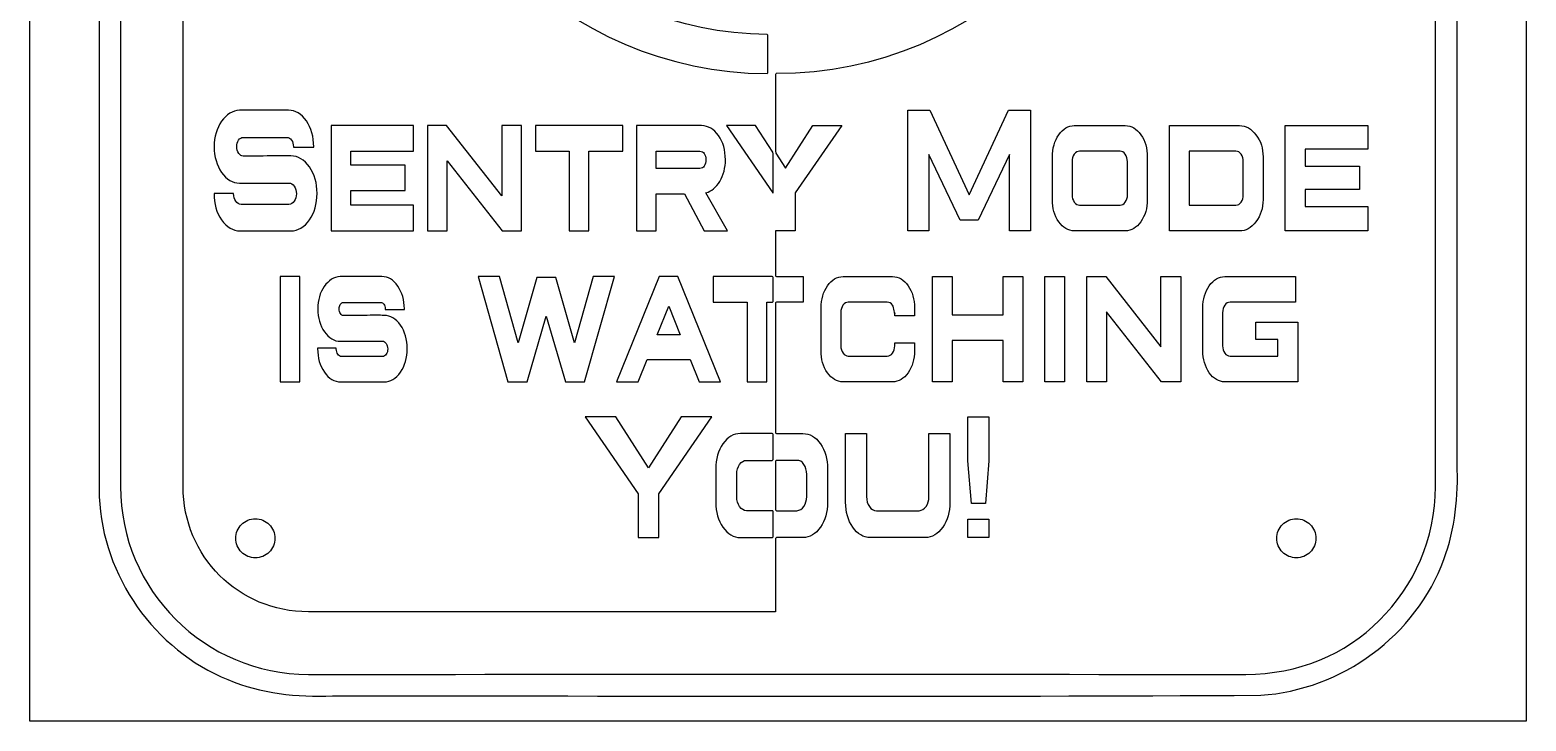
# Model space of a CAD drawing. Extents: x 0 to 587, y 0 to 326.
# Drawn here: x 0 to 220.8, y 0 to 102.1 of the extents above; entities that cross this region are included whole.
import ezdxf

# ---------------------------------------------------------------- set-up
doc = ezdxf.new("R2010")
doc.units = 0
doc.layers.add('Ebene_1', color=7, linetype='CONTINUOUS')

msp = doc.modelspace()

# ---------------------------------------------------------------- linework, layer by layer
at = {"layer": 'Ebene_1', "color": 7}
for points in [[(0.000455, 299.999545), (220.802365, 299.999545), (220.802365, 0.000465), (0.000455, 0.000465)], [(129.5834, 90.19953), (132.79016, 90.19953), (138.60908, 77.72534), (144.42804, 90.19953), (147.64313, 90.19953), (147.64313, 72.39768), (144.55218, 72.39768), (144.55218, 83.67681), (139.93964, 73.99627), (137.28686, 73.99627), (132.67433, 83.67681), (132.67433, 72.39768), (129.5834, 72.39768)], [(44.441905, 87.938313), (44.441905, 72.397489), (56.625192, 72.397489), (56.625192, 76.178754), (47.367889, 76.178754), (47.367889, 78.374728), (55.393694, 78.374728), (55.393694, 82.091006), (47.367889, 82.091006), (47.367889, 84.157062), (56.625192, 84.157062), (56.625192, 87.938313)], [(58.673235, 87.938313), (58.673235, 72.397489), (61.590982, 72.397489), (61.590982, 82.753713), (69.715901, 72.397489), (72.551008, 72.397489), (72.551008, 87.938313), (69.63326, 87.938313), (69.63326, 77.582104), (61.50005, 87.938313)], [(74.59076, 87.938313), (74.59076, 84.157062), (79.583084, 84.157062), (79.583084, 72.397489), (82.49254, 72.397489), (82.49254, 84.157062), (87.484864, 84.157062), (87.484864, 87.938313)], [(154.12109, 87.93894)], [(185.26809, 87.93894), (197.45159, 87.93894), (197.45159, 84.48506), (188.19428, 84.48506), (188.19428, 81.95524), (196.22011, 81.95524), (196.22011, 78.51151), (188.19428, 78.51151), (188.19428, 76.01571), (197.45159, 76.01571), (197.45159, 72.39768), (185.26809, 72.39768)], [(110.04922, 72.39768), (110.04922, 72.39968), (110.03882, 72.39968), (110.03882, 72.39768)], [(36.907079, 65.64231), (36.907079, 50.10165), (39.816572, 50.10165), (39.816572, 65.64231)], [(66.144496, 65.64231), (70.541531, 50.10165), (73.360251, 50.10165), (76.203484, 59.78218), (79.046685, 50.10165), (81.865436, 50.10165), (86.26247, 65.64231), (83.105263, 65.64231), (80.352773, 55.87104), (77.617031, 65.52531), (74.79828, 65.52531), (72.054164, 55.87104), (69.301674, 65.64231)], [(92.881295, 65.64231), (86.591391, 50.10165), (89.748568, 50.10165), (91.095855, 53.41525), (97.435332, 53.41525), (98.766513, 50.10165), (101.92372, 50.10165), (95.642129, 65.64231)], [(119.99659, 65.64231)], [(133.21932, 65.64231), (136.12882, 65.64231), (136.12882, 59.97737), (143.61738, 59.97737), (143.61738, 65.64231), (146.52686, 65.64231), (146.52686, 50.10165), (143.61738, 50.10165), (143.61738, 56.19579), (136.12882, 56.19579), (136.12882, 50.10165), (133.21932, 50.10165)], [(149.79747, 65.64231), (152.70695, 65.64231), (152.70695, 50.10165), (149.79747, 50.10165)], [(155.96087, 65.64231), (158.78736, 65.64231), (166.92062, 55.28605), (166.92062, 65.64231), (169.83845, 65.64231), (169.83845, 50.10165), (167.00359, 50.10165), (158.87867, 60.45791), (158.87867, 50.10165), (155.96087, 50.10165)], [(176.34089, 65.64231)], [(94.26978, 61.26378), (95.980616, 57.02731), (92.550601, 57.02731)], [(81.928706, 44.913382), (89.747846, 33.556638), (89.747846, 27.111611), (92.839166, 27.111611), (92.839166, 33.556638), (100.658305, 44.913382), (96.095766, 44.913382), (91.293506, 37.415853), (86.491245, 44.913382)], [(138.42582, 44.91412), (141.51736, 44.91412), (141.51736, 38.41704), (141.0046, 32.11458), (138.95472, 32.11458), (138.42582, 38.41704)], [(138.42582, 29.81399), (141.51736, 29.81399), (141.51736, 27.11224), (138.42582, 27.11224)]]:
    msp.add_lwpolyline(points, close=True, dxfattribs=at)
for points in [[(13.369268, 265.651518), (13.369268, 34.62306)], [(22.610445, 34.62422), (22.610445, 265.651518)], [(207.43356, 34.62301), (207.43356, 265.651518)], [(108.92004, 95.72492), (108.92004, 101.29674)], [(110.04929, 95.49273), (110.04929, 84.1418)], [(38.153666, 90.199289), (30.929656, 90.19926)], [(31.483448, 86.184144), (37.922264, 86.184144)], [(89.516416, 87.938313), (89.516416, 72.397489), (92.434163, 72.397489), (92.434163, 77.880956), (96.608192, 77.880956), (99.509448, 72.397489), (102.939621, 72.397489), (99.773952, 77.997911)], [(99.120937, 87.938313), (89.516416, 87.938313)], [(102.82041, 87.93894), (109.66251, 78.00113), (109.67491, 78.00113), (109.67491, 83.84036)], [(109.61651, 84.01825), (107.1022, 87.93894), (102.82041, 87.93894)], [(110.08459, 83.87318), (111.49337, 81.67586), (115.51852, 87.93892), (119.80036, 87.93892), (112.94812, 77.99812), (112.94812, 72.39765), (110.04938, 72.39765), (110.04938, 65.74736)], [(154.12109, 87.93894), (161.65084, 87.93894)], [(168.16105, 87.93894), (178.52629, 87.93894)], [(178.52629, 72.39768), (168.16105, 72.39768), (168.16105, 87.93894)], [(38.88103, 84.741863), (38.88103, 84.741863), (41.889673, 84.741863), (41.889673, 84.819784)], [(92.434163, 84.157062), (98.864724, 84.157062)], [(98.864724, 81.623232), (92.434163, 81.623232), (92.434163, 84.157062)], [(160.88201, 84.15734), (154.8977, 84.15734)], [(171.08722, 84.15734), (171.08722, 76.17927), (177.97232, 76.17927)], [(177.97232, 84.15734), (171.08722, 84.15734)], [(150.88928, 77.0108), (150.88928, 83.31268)], [(153.80712, 82.59814), (153.80712, 77.73847)], [(161.9732, 77.73847), (161.9732, 82.59814)], [(164.89104, 83.31268), (164.89104, 77.0108)], [(179.06352, 77.73847), (179.06352, 82.59814)], [(181.98136, 83.31268), (181.98136, 77.0108)], [(30.061776, 77.893948), (30.061776, 77.920018), (27.168857, 77.920018)], [(30.929656, 79.453227), (38.228088, 79.453227)], [(38.228088, 76.308686), (31.152822, 76.308686)], [(154.8977, 76.17927), (160.88201, 76.17927)], [(31.020579, 72.397561), (38.517375, 72.397561)], [(161.65084, 72.39768), (154.12109, 72.39768)], [(51.939766, 65.64229), (45.814597, 65.64229), (45.806897, 65.64229), (45.773457, 65.64229), (45.765054, 65.64231)], [(100.84573, 65.64231), (100.84573, 61.86132), (105.83791, 61.86132), (105.83791, 50.10165), (108.74738, 50.10165), (108.74738, 61.86132), (109.567, 61.86132)], [(109.56214, 65.64228), (100.84573, 65.64231)], [(109.67501, 61.9729), (109.67501, 65.52588)], [(110.16282, 65.64224), (114.11393, 65.64224), (114.11393, 61.86124), (110.1622, 61.86124)], [(119.99659, 65.64231), (127.3037, 65.64231)], [(176.34089, 65.64231), (186.76343, 65.64231), (186.76343, 61.86132), (177.10974, 61.86132)], [(46.286187, 61.82243), (51.749357, 61.83563)], [(126.53485, 61.86132), (120.76543, 61.86132)], [(52.419118, 60.87396), (52.419118, 60.78256), (55.26232, 60.78256), (55.26232, 60.87396)], [(110.04935, 61.74723), (110.04935, 42.56331)], [(116.7564, 54.71478), (116.7564, 61.01665)], [(119.67424, 60.30211), (119.67424, 55.44244)], [(130.54327, 61.01665), (130.54327, 59.84725), (127.62604, 59.84725), (127.62604, 60.30211)], [(173.10071, 54.71478), (173.10071, 61.01665)], [(176.01853, 60.30211), (176.01853, 55.44244)], [(177.10974, 53.88324), (184.18465, 53.88324), (184.18465, 56.34828), (180.90327, 56.34828), (180.90327, 58.93572), (187.10247, 58.93572), (187.10247, 50.10165), (176.34089, 50.10165)], [(45.814597, 56.09191), (52.01379, 56.09191)], [(127.62604, 55.44244), (127.62604, 55.88418), (130.54327, 55.88418), (130.54327, 54.71478)], [(45.211678, 54.97445), (45.211678, 55.07829), (42.459217, 55.07829), (42.459217, 55.00069)], [(52.01379, 53.84385), (45.996663, 53.84385)], [(120.76543, 53.88324), (126.53485, 53.88324)], [(45.872484, 50.10163), (52.262116, 50.10163)], [(127.3037, 50.10165), (119.99659, 50.10165)], [(109.56103, 42.46908), (104.86195, 42.46905)], [(109.67505, 38.63437), (109.67505, 42.33418)], [(110.16815, 42.46901), (114.08822, 42.46901)], [(120.37625, 42.46905), (123.46778, 42.46905), (123.46778, 33.15445)], [(120.37625, 32.30978), (120.37625, 42.46905)], [(132.68327, 33.15445), (132.68327, 42.46905), (135.77484, 42.46905), (135.77484, 32.30978)], [(105.77109, 38.50542), (109.5521, 38.50542)], [(110.04923, 38.4081), (110.04923, 31.19649)], [(113.17897, 38.5054), (110.14653, 38.5054)], [(101.2248, 37.27153), (101.2248, 32.30978)], [(104.31635, 33.15448), (104.31635, 36.42688)], [(114.63371, 33.15446), (114.63371, 36.42686)], [(117.72535, 37.27149), (117.72535, 32.30974)], [(109.56701, 31.07533), (105.77109, 31.07533)], [(109.67502, 27.21433), (109.67502, 30.97623)], [(110.16743, 31.07531), (113.17897, 31.07531)], [(124.92252, 31.0753), (131.22856, 31.0753)], [(110.04935, 26.98805), (110.04935, 16.14185), (41.092829, 16.14185)], [(104.86195, 27.11224), (109.57892, 27.11224)], [(114.08822, 27.1122), (110.17353, 27.1122)], [(132.13828, 27.11224), (124.01277, 27.11224)]]:
    msp.add_lwpolyline(points, dxfattribs=at)
for points in [[(210.60936, 38.00818), (210.60851, 114.41168), (210.61236, 190.81594), (210.56846, 267.218956)], [(10.193368, 262.095703), (10.191968, 185.76819), (10.193822, 109.4403), (10.235858, 33.11304)], [(54.768886, 149.91493), (54.768886, 120.04943), (78.968848, 95.76335), (108.80124, 95.6205)], [(108.80961, 101.39584), (82.095578, 101.53339), (60.544832, 123.16806), (60.544832, 149.91491)], [(164.49289, 149.91551), (164.49289, 119.96175), (140.14802, 95.61749), (110.19426, 95.61749)], [(108.92004, 101.29674), (108.88704, 101.33284), (108.84994, 101.36574), (108.80961, 101.39584)], [(108.80124, 95.6205), (108.84434, 95.6515), (108.88374, 95.6866), (108.92004, 95.72492)], [(110.15066, 95.61808), (110.11336, 95.58078), (110.07976, 95.53868), (110.04929, 95.49273)], [(110.19426, 95.61749), (110.17956, 95.61749), (110.16526, 95.61779), (110.15066, 95.61808)], [(28.284696, 88.575008), (27.557341, 87.561482), (27.193659, 86.309731), (27.193659, 84.819755)], [(30.929656, 90.19926), (29.888204, 90.147264), (29.00655, 89.6059), (28.284696, 88.575008)], [(40.798627, 88.627018), (40.076772, 89.675204), (39.195118, 90.199289), (38.153666, 90.199289)], [(41.889673, 84.819784), (41.889673, 86.30976), (41.525991, 87.578833), (40.798627, 88.627018)], [(30.805677, 85.781329), (30.993023, 86.075866), (31.218953, 86.210142), (31.483448, 86.184144)], [(37.922264, 86.184144), (38.203287, 86.21007), (38.431971, 86.080153), (38.608298, 85.794335)], [(101.6089, 86.469991), (100.931009, 87.448872), (100.100276, 87.884362), (99.120937, 87.938313)], [(102.642042, 82.909628), (102.642042, 84.321638), (102.297661, 85.508431), (101.6089, 86.469991)], [(150.88928, 83.31268), (150.90578, 84.59475), (151.22251, 85.68656), (151.83961, 86.58747)], [(151.83961, 86.58747), (152.48434, 87.48839), (153.24493, 87.93894), (154.12109, 87.93894)], [(161.65084, 87.93894), (162.55457, 87.93894), (163.32033, 87.48839), (163.94848, 86.58747)], [(163.94848, 86.58747), (164.59319, 85.68656), (164.90764, 84.59475), (164.89104, 83.31268)], [(178.52629, 87.93894), (179.44094, 87.93894), (180.2454, 87.48392), (180.93971, 86.57433)], [(180.93971, 86.57433), (181.65057, 85.66476), (181.99792, 84.57741), (181.98136, 83.31268)], [(27.193659, 84.819755), (27.193659, 83.347102), (27.557341, 82.082359), (28.284696, 81.025513)], [(30.532909, 84.819784), (30.532909, 85.200946), (30.623841, 85.521452), (30.805677, 85.781329)], [(30.813941, 83.845233), (30.632105, 84.113771), (30.538428, 84.438622), (30.532909, 84.819784)], [(38.608298, 85.794335), (38.795644, 85.534458), (38.889322, 85.209607), (38.889322, 84.819784)], [(38.889322, 84.819784), (38.900285, 84.819784), (38.88103, 84.741863), (38.88103, 84.741863)], [(98.864724, 84.157062), (99.14572, 84.165753), (99.360566, 84.053216), (99.509448, 83.81922)], [(109.67491, 83.84036), (109.65901, 83.90516), (109.64001, 83.96345), (109.61651, 84.01825)], [(110.04929, 84.1418), (110.05729, 84.0531), (110.06489, 83.96392), (110.08459, 83.87318)], [(154.8977, 84.15734), (154.60014, 84.16534), (154.34148, 84.01434), (154.12109, 83.70248)], [(161.65084, 83.70248), (161.44155, 84.01432), (161.18513, 84.16603), (160.88201, 84.15734)], [(178.74117, 83.70248), (178.53184, 84.01432), (178.27543, 84.16603), (177.97232, 84.15734)], [(31.483448, 83.442418), (31.218953, 83.442418), (30.995778, 83.57668), (30.813941, 83.845233)], [(35.004544, 83.455453), (33.417573, 83.446763), (32.243877, 83.442418), (31.483448, 83.442418)], [(38.517375, 83.455453), (37.762465, 83.481378), (36.591524, 83.481378), (35.004544, 83.455453)], [(41.244995, 81.831201), (40.501094, 82.922692), (39.591893, 83.464114), (38.517375, 83.455453)], [(42.369097, 77.920018), (42.385588, 79.453314), (42.010915, 80.757032), (41.244995, 81.831201)], [(99.509448, 81.974066), (99.360566, 81.740172), (99.144799, 81.600189), (98.864724, 81.623232)], [(99.509448, 83.81922), (99.669201, 83.585326), (99.749077, 83.277798), (99.749077, 82.896636)], [(99.749077, 82.896636), (99.749077, 82.515474), (99.668925, 82.20796), (99.509448, 81.974066)], [(101.823746, 79.700113), (102.369246, 80.635675), (102.642042, 81.705513), (102.642042, 82.909628)], [(154.12109, 83.70248), (153.9118, 83.40796), (153.80712, 83.03992), (153.80712, 82.59814)], [(161.9732, 82.59814), (161.9732, 83.03992), (161.86577, 83.40796), (161.65084, 83.70248)], [(179.06352, 82.59814), (179.06352, 83.03992), (178.95609, 83.40796), (178.74117, 83.70248)], [(28.284696, 81.025513), (29.01206, 79.985988), (29.893713, 79.461903), (30.929656, 79.453227)], [(99.773952, 77.997911), (100.59492, 78.231805), (101.278154, 78.799196), (101.823746, 79.700113)], [(27.168857, 77.920018), (27.168857, 76.386723), (27.543558, 75.08299), (28.292969, 74.008822)], [(30.384138, 76.776474), (30.169227, 77.088318), (30.061776, 77.460819), (30.061776, 77.893948)], [(38.228088, 79.453227), (38.52564, 79.453227), (38.781871, 79.297298), (38.996772, 78.985454)], [(38.996772, 78.985454), (39.211683, 78.682256), (39.319134, 78.309755), (39.319134, 77.867965)], [(39.319134, 77.867965), (39.319134, 77.443497), (39.214438, 77.075326), (39.005046, 76.763482)], [(41.236722, 74.008822), (41.997151, 75.08299), (42.374606, 76.386723), (42.369097, 77.920018)], [(153.80712, 77.73847), (153.80712, 77.31401), (153.91397, 76.946), (154.12885, 76.63413)], [(161.65922, 76.63413), (161.87482, 76.946), (161.98243, 77.31401), (161.9732, 77.73847)], [(178.74954, 76.63413), (178.96511, 76.946), (179.07272, 77.31401), (179.06352, 77.73847)], [(31.152822, 76.308686), (30.855271, 76.308686), (30.59904, 76.464615), (30.384138, 76.776474)], [(39.005046, 76.763482), (38.795653, 76.486282), (38.536667, 76.334683), (38.228088, 76.308686)], [(151.83123, 73.74914), (151.2031, 74.65006), (150.88928, 75.7374), (150.88928, 77.0108)], [(154.12885, 76.63413), (154.3438, 76.35693), (154.60014, 76.20519), (154.8977, 76.17927)], [(160.88201, 76.17927), (161.19616, 76.20527), (161.45534, 76.35695), (161.65922, 76.63413)], [(164.89104, 77.0108), (164.90254, 75.7374), (164.58485, 74.64619), (163.94012, 73.73661)], [(177.97232, 76.17927), (178.27543, 76.20527), (178.53469, 76.35695), (178.74954, 76.63413)], [(181.98136, 77.0108), (181.98136, 75.74607), (181.63117, 74.65872), (180.93133, 73.74914)], [(28.292969, 74.008822), (29.053389, 72.934653), (29.962589, 72.397561), (31.020579, 72.397561)], [(38.517375, 72.397561), (39.591893, 72.397561), (40.498339, 72.934653), (41.236722, 74.008822)], [(154.12109, 72.39768), (153.2394, 72.39768), (152.47596, 72.84823), (151.83123, 73.74914)], [(163.94012, 73.73661), (163.32302, 72.84435), (162.5601, 72.39768), (161.65084, 72.39768)], [(180.93133, 73.74914), (180.23706, 72.84823), (179.43432, 72.35133), (178.52629, 72.39768)], [(43.442374, 64.18698), (42.803146, 63.2774), (42.483668, 62.17336), (42.483668, 60.87398)], [(45.765054, 65.64231), (44.861362, 65.59031), (44.087074, 65.10524), (43.442374, 64.18698)], [(54.286927, 64.2395), (53.642196, 65.17506), (52.859993, 65.64229), (51.939766, 65.64229)], [(55.26232, 60.87396), (55.26232, 62.19935), (54.937037, 63.32126), (54.286927, 64.2395)], [(109.67501, 65.52588), (109.64181, 65.56818), (109.60421, 65.60698), (109.56214, 65.64228)], [(110.04938, 65.74736), (110.08368, 65.70936), (110.12138, 65.67386), (110.16282, 65.64224)], [(116.7564, 61.01665), (116.7729, 62.29872), (117.09024, 63.39001), (117.70732, 64.29084)], [(117.70732, 64.29084), (118.35205, 65.19178), (119.115, 65.64231), (119.99659, 65.64231)], [(127.3037, 65.64231), (128.20739, 65.64231), (128.97314, 65.19178), (129.60132, 64.29084)], [(129.60132, 64.29084), (130.24601, 63.39001), (130.55985, 62.29872), (130.54327, 61.01665)], [(173.10071, 61.01665), (173.11721, 62.29872), (173.43387, 63.38999), (174.05104, 64.29084)], [(174.05104, 64.29084), (174.69578, 65.19177), (175.4592, 65.64231), (176.34089, 65.64231)], [(51.749357, 61.83563), (51.936037, 61.83563), (52.096432, 61.74023), (52.228679, 61.5497)], [(109.567, 61.86132), (109.6062, 61.89492), (109.6425, 61.93202), (109.67501, 61.9729)], [(110.1622, 61.86124), (110.1212, 61.82754), (110.0836, 61.78964), (110.04935, 61.74723)], [(120.76543, 61.86132), (120.46787, 61.86932), (120.2087, 61.71831), (119.98821, 61.40644)], [(127.3037, 61.40644), (127.09436, 61.7183), (126.83795, 61.87), (126.53485, 61.86132)], [(177.10974, 61.86132), (176.81227, 61.86932), (176.55236, 61.71831), (176.33255, 61.40644)], [(42.483668, 60.87398), (42.489268, 59.55725), (42.814393, 58.43089), (43.459093, 57.49532)], [(45.616395, 60.86076), (45.616395, 61.13798), (45.680125, 61.36325), (45.806834, 61.5365)], [(45.814597, 60.1719), (45.68235, 60.37115), (45.616395, 60.60089), (45.616395, 60.86076)], [(45.806834, 61.5365), (45.944583, 61.72708), (46.104336, 61.82243), (46.286187, 61.82243)], [(46.286187, 59.8991), (46.104336, 59.8991), (45.946845, 59.99), (45.814597, 60.1719)], [(49.278018, 59.9123), (47.928012, 59.9033), (46.930245, 59.8991), (46.286187, 59.8991)], [(52.262116, 59.9123), (51.622917, 59.9382), (50.628054, 59.9382), (49.278018, 59.9123)], [(52.228679, 61.5497), (52.360926, 61.3851), (52.424621, 61.15982), (52.419118, 60.87396)], [(54.675539, 58.47009), (54.014304, 59.43164), (53.20988, 59.9123), (52.262116, 59.9123)], [(119.98821, 61.40644), (119.77892, 61.11199), (119.67424, 60.74392), (119.67424, 60.30211)], [(127.62604, 60.30211), (127.62604, 59.86033), (127.51861, 61.11199), (127.3037, 61.40644)], [(176.33255, 61.40644), (176.12312, 61.11199), (176.01853, 60.74391), (176.01853, 60.30211)], [(43.459093, 57.49532), (44.119685, 56.55976), (44.905404, 56.09191), (45.814597, 56.09191)], [(55.675412, 55.00069), (55.691922, 56.36073), (55.358808, 57.51722), (54.675539, 58.47009)], [(52.01379, 56.09191), (52.234181, 56.11781), (52.418966, 56.00971), (52.567748, 55.76718)], [(52.567748, 55.76718), (52.72203, 55.54194), (52.799356, 55.27316), (52.799356, 54.96131)], [(119.67424, 55.44244), (119.67424, 55.018), (119.78178, 54.64938), (119.99659, 54.33752)], [(127.31147, 54.33752), (127.52702, 54.64938), (127.63525, 55.018), (127.62604, 55.44244)], [(176.01853, 55.44244), (176.01853, 55.01798), (176.12597, 54.64938), (176.34089, 54.33752)], [(42.459217, 55.00069), (42.459217, 53.64932), (42.792326, 52.49284), (43.459093, 51.5313)], [(45.442704, 54.16858), (45.293923, 54.40248), (45.21721, 54.67124), (45.211678, 54.97445)], [(45.996663, 53.84385), (45.781743, 53.84385), (45.596987, 53.95209), (45.442704, 54.16858)], [(52.576092, 54.16858), (52.421809, 53.952), (52.234181, 53.84385), (52.01379, 53.84385)], [(52.799356, 54.96131), (52.804956, 54.64946), (52.730466, 54.38515), (52.576092, 54.16858)], [(54.675539, 51.5313), (55.358808, 52.49284), (55.691887, 53.64932), (55.675412, 55.00069)], [(117.69896, 51.45312), (117.07083, 52.35402), (116.7564, 53.44136), (116.7564, 54.71478)], [(119.99659, 54.33752), (120.21151, 54.0603), (120.46787, 53.90917), (120.76543, 53.88324)], [(126.53485, 53.88324), (126.84901, 53.90924), (127.10756, 54.06031), (127.31147, 54.33752)], [(130.54327, 54.71478), (130.55477, 53.44136), (130.23767, 52.34955), (129.59294, 51.43998)], [(174.04328, 51.45312), (173.41505, 52.35402), (173.10071, 53.44136), (173.10071, 54.71478)], [(176.34089, 54.33752), (176.55584, 54.06029), (176.81227, 53.90917), (177.10974, 53.88324)], [(43.459093, 51.5313), (44.125185, 50.5784), (44.930221, 50.10163), (45.872484, 50.10163)], [(52.262116, 50.10163), (53.20988, 50.10163), (54.014304, 50.5784), (54.675539, 51.5313)], [(119.99659, 50.10165), (119.10393, 50.10165), (118.33816, 50.5522), (117.69896, 51.45312)], [(129.59294, 51.43998), (128.97587, 50.54772), (128.21292, 50.10165), (127.3037, 50.10165)], [(176.34089, 50.10165), (175.44823, 50.10165), (174.68247, 50.5522), (174.04328, 51.45312)], [(104.86195, 42.46905), (103.85354, 42.46905), (102.99405, 41.96218), (102.28318, 40.94865)], [(109.67505, 42.33418), (109.64265, 42.38388), (109.62055, 42.46908), (109.56103, 42.46908)], [(110.04935, 42.56331), (110.08555, 42.52881), (110.12515, 42.49751), (110.16815, 42.46901)], [(114.08822, 42.46901), (115.10215, 42.46901), (115.96226, 41.96214), (116.6676, 40.94861)], [(102.28318, 40.94865), (101.57787, 39.93512), (101.2248, 38.70953), (101.2248, 37.27153)], [(116.6676, 40.94861), (117.37902, 39.93508), (117.7315, 38.70949), (117.72535, 37.27149)], [(104.31635, 36.42688), (104.31635, 37.02462), (104.45673, 37.5136), (104.73778, 37.89476)], [(104.73778, 37.89476), (105.01878, 38.31057), (105.36332, 38.51402), (105.77109, 38.50542)], [(109.5521, 38.50542), (109.5971, 38.54332), (109.6385, 38.58582), (109.67505, 38.63437)], [(110.14653, 38.5054), (110.11153, 38.4758), (110.07923, 38.4434), (110.04923, 38.4081)], [(114.21228, 37.90787), (113.93675, 38.33231), (113.59221, 38.53131), (113.17897, 38.5054)], [(114.63371, 36.42686), (114.63371, 37.0246), (114.49334, 37.51805), (114.21228, 37.90787)], [(208.65935, 23.8822), (210.36373, 28.3735), (210.83222, 33.23602), (210.60936, 38.00818)], [(13.369268, 34.62306), (13.369268, 19.34415), (25.813956, 6.8995), (41.092829, 6.8995)], [(41.092829, 16.14185), (30.773688, 16.14185), (22.610445, 24.30507), (22.610445, 34.62422)], [(104.73778, 31.67288), (104.45673, 32.08869), (104.31635, 32.58274), (104.31635, 33.15448)], [(114.21228, 31.686), (114.49334, 32.10181), (114.63371, 32.59141), (114.63371, 33.15446)], [(123.46778, 33.15445), (123.46778, 32.58271), (123.60821, 32.08867), (123.8892, 31.67285)], [(132.26185, 31.686), (132.5429, 32.1018), (132.68327, 32.59139), (132.68327, 33.15445)], [(199.17493, 14.90856), (204.26934, 19.93918), (207.43356, 26.92029), (207.43356, 34.62301)], [(10.235858, 33.11304), (10.695276, 21.47874), (18.414878, 10.4743), (29.220081, 6.1207)], [(101.2248, 32.30978), (101.2248, 30.87179), (101.57787, 29.64618), (102.28318, 28.63264)], [(105.77109, 31.07533), (105.36332, 31.08433), (105.01878, 31.28311), (104.73778, 31.67288)], [(109.67502, 30.97623), (109.64262, 31.01213), (109.60652, 31.04513), (109.56701, 31.07533)], [(110.04923, 31.19649), (110.08433, 31.15229), (110.12373, 31.11179), (110.16743, 31.07531)], [(113.17897, 31.07531), (113.59221, 31.10131), (113.93675, 31.30484), (114.21228, 31.686)], [(117.72535, 32.30974), (117.73135, 30.87175), (117.37841, 29.64613), (116.6676, 28.63259)], [(121.43401, 28.63264), (120.72866, 29.64618), (120.37625, 30.87179), (120.37625, 32.30978)], [(123.8892, 31.67285), (124.17026, 31.28308), (124.51475, 31.08401), (124.92252, 31.0753)], [(131.22856, 31.0753), (131.64183, 31.1013), (131.98638, 31.30484), (132.26185, 31.686)], [(135.77484, 32.30978), (135.78084, 30.87179), (135.42789, 29.64618), (134.71705, 28.63264)], [(30.381345, 26.99739), (30.381345, 27.763295), (30.6856, 28.497831), (31.227177, 29.039408)], [(31.227177, 29.039408), (31.768754, 29.580985), (32.50329, 29.88524), (33.269195, 29.88524)], [(33.269195, 29.88524), (34.035101, 29.88524), (34.769637, 29.580985), (35.311214, 29.039408)], [(35.311214, 29.039408), (35.852791, 28.497831), (36.157045, 27.763295), (36.157045, 26.99739)], [(184.01497, 26.99739), (184.01497, 27.763295), (184.319225, 28.497831), (184.860802, 29.039408)], [(184.860802, 29.039408), (185.402379, 29.580985), (186.136915, 29.88524), (186.90282, 29.88524)], [(186.90282, 29.88524), (187.668725, 29.88524), (188.403261, 29.580985), (188.944838, 29.039408)], [(188.944838, 29.039408), (189.486415, 28.497831), (189.79067, 27.763295), (189.79067, 26.99739)], [(31.227177, 24.955372), (30.6856, 25.496949), (30.381345, 26.231485), (30.381345, 26.99739)], [(36.157045, 26.99739), (36.157045, 26.231485), (35.852791, 25.496949), (35.311214, 24.955372)], [(102.28318, 28.63264), (102.99405, 27.6191), (103.85354, 27.11224), (104.86195, 27.11224)], [(109.57892, 27.11224), (109.61362, 27.14284), (109.64552, 27.17724), (109.67502, 27.21433)], [(110.17353, 27.1122), (110.12813, 27.0755), (110.08653, 27.0341), (110.04935, 26.98805)], [(116.6676, 28.63259), (115.96226, 27.61906), (115.10215, 27.1122), (114.08822, 27.1122)], [(124.01277, 27.11224), (123.00437, 27.11224), (122.14482, 27.6191), (121.43401, 28.63264)], [(134.71705, 28.63264), (134.0117, 27.6191), (133.15215, 27.11224), (132.13828, 27.11224)], [(184.860802, 24.955372), (184.319225, 25.496949), (184.01497, 26.231485), (184.01497, 26.99739)], [(189.79067, 26.99739), (189.79067, 26.231485), (189.486415, 25.496949), (188.944838, 24.955372)], [(33.269195, 24.10954), (32.50329, 24.10954), (31.768754, 24.413795), (31.227177, 24.955372)], [(35.311214, 24.955372), (34.769637, 24.413795), (34.035101, 24.10954), (33.269195, 24.10954)], [(186.90282, 24.10954), (186.136915, 24.10954), (185.402379, 24.413795), (184.860802, 24.955372)], [(188.944838, 24.955372), (188.403261, 24.413795), (187.668725, 24.10954), (186.90282, 24.10954)], [(181.63484, 3.82373), (193.57472, 4.56786), (204.59714, 12.64936), (208.65935, 23.8822)], [(179.43599, 6.9055), (187.15128, 6.9055), (194.14248, 9.79949), (199.17493, 14.90856)], [(41.092829, 6.8995), (87.499712, 6.9188), (133.02658, 6.9055), (179.43599, 6.9055)], [(29.220081, 6.1207), (34.076394, 4.06442), (39.429776, 3.48944), (44.662106, 3.73633)], [(44.662106, 3.73633), (90.030889, 3.71823), (140.2014, 3.58049), (181.63484, 3.82373)]]:
    msp.add_open_spline(points, degree=3, dxfattribs=at)

doc.saveas('drawing.dxf')
